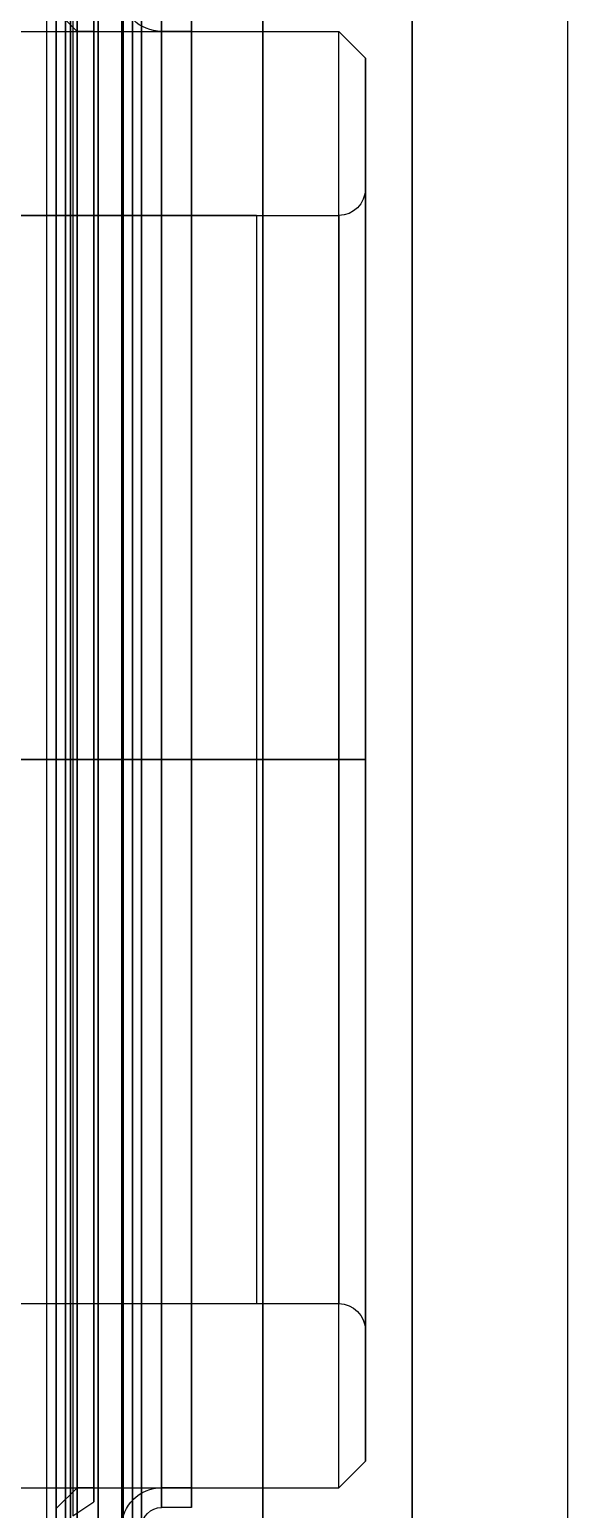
# Model space of a CAD drawing. Header units: millimetres. Extents: x 150937 to 394412, y 327166 to 584759.
# Drawn here: x 245618.14 to 245635.45, y 485950.03 to 485997.63 of the extents above; entities that cross this region are included whole.
import ezdxf

# ---------------------------------------------------------------- set-up
doc = ezdxf.new("R2010")
doc.units = ezdxf.units.MM
doc.layers.add('MAIN-1', color=7, linetype='Continuous')

# ---------------------------------------------------------------- blocks, each defined once
blk = doc.blocks.new('Shaft_Bearing_C!')
for p, q in [((77, -52.5), (37.6, -52.5)), ((77, -52.5), (77, -87.5)), ((37.6, -87.496), (77, -87.496))]:
    blk.add_line(p, q)
blk = doc.blocks.new('Bearing_ucf207')
at = {"layer": 'MAIN-1'}
for p, q in [((0, -46), (0, 46)), ((0, 46), (0, -46)), ((4.8, 0), (4.8, 38.88)), ((9, 0), (9, 38.88)), ((9, 38.88), (9, 0)), ((9, 0), (9, 34.369)), ((9, 34.369), (9, 0)), ((9.3, 0), (9.3, 34.669)), ((9.3, 34.669), (9.3, 0)), ((9, 0), (9, 32.85)), ((9.3, 0), (9.3, 32.55)), ((10.102, 0), (10.102, 32.55)), ((10.102, 32.55), (10.102, 0)), ((10.993, 0), (10.993, 32.55)), ((10.993, 32.55), (10.993, 0)), ((11.15, 32.55), (11.15, 0)), ((11.15, 0), (11.15, 32.55)), ((8.7, 0), (8.7, 31.899)), ((8.7, 31.899), (8.7, 0)), ((9.338, 0), (9.338, 31.899)), ((9.338, 31.899), (9.338, 0)), ((10.102, 32.093), (10.102, 0)), ((10.776, 0), (10.776, 32.093)), ((10.776, 32.093), (10.776, 0)), ((11.45, -32.25), (11.45, 32.25)), ((11.45, 32.25), (11.45, 0)), ((11.45, -32.094), (11.45, 32.093)), ((11.45, 32.093), (11.45, -32.094)), ((9, 31.443), (9, -31.443)), ((9, -31.443), (9, 31.443)), ((11.45, 0), (11.45, 30.9)), ((11.75, 0), (11.75, 30.6)), ((10.776, 29.946), (10.776, 0)), ((11.45, 29.811), (11.45, 0)), ((10.102, 0), (10.102, 29.272)), ((10.102, 29.272), (10.102, 0)), ((10.776, 0), (10.776, 29.137)), ((10.776, 29.137), (10.776, 0)), ((0, 26.5), (0, -26.5)), ((0, -26.5), (0, 26.5)), ((4.8, 26.5), (4.8, -26.5)), ((4.8, -26.5), (4.8, 26.5)), ((10.102, 25.13), (10.102, 0)), ((10.776, 25.224), (10.776, 0)), ((8.7, 24.696), (8.7, -24.696)), ((8.7, 0), (8.7, 24.696)), ((9.338, -24.696), (9.338, 24.696)), ((9.338, 24.696), (9.338, -24.696)), ((10.911, 24.322), (10.911, 0)), ((11.45, 0), (11.45, 24.55)), ((11.45, 24.55), (11.45, 0)), ((7.1, 0), (7.1, 24.058)), ((7.1, 24.058), (7.1, 0)), ((8.062, 0), (8.062, 24.058)), ((8.062, 24.058), (8.062, 0)), ((10.237, 0), (10.237, 23.876)), ((10.237, 23.876), (10.237, 0)), ((11.45, 24.094), (10.776, 23.42)), ((11.45, 24.094), (11.45, 0)), ((2.358, 23.42), (1.5, 22.562)), ((2.358, 0), (2.358, 23.42)), ((14.554, 23.42), (2.358, 23.42)), ((7.1, 23.42), (7.1, 0)), ((7.1, 23.42), (8.062, 23.42)), ((8.062, 0), (8.062, 23.42)), ((8.062, 23.42), (8.062, 0)), ((10.237, 23.42), (10.237, 0)), ((10.237, 23.42), (10.776, 23.42)), ((10.776, 23.42), (10.776, 0)), ((1.5, 0), (1.5, 22.562)), ((1.5, 22.562), (1.5, 0)), ((1.5, -18.358), (1.5, 18.358)), ((1.5, 18.358), (1.5, -18.358)), ((2.358, 0), (2.358, 17.5)), ((2.358, 17.5), (2.358, 0)), ((43.542, 17.5), (2.358, 17.5)), ((1.5, 0), (2.358, 0)), ((1.5, 0), (1.5, -22.562)), ((1.5, -22.562), (1.5, 0)), ((2.358, 0), (1.5, 0)), ((2.358, -17.5), (2.358, 0)), ((2.358, 0), (2.358, -17.5)), ((2.358, 0), (33.9, 0)), ((43.542, 0), (2.358, 0)), ((2.358, 0), (14.554, 0)), ((2.358, -23.42), (2.358, 0)), ((14.554, 0), (2.358, 0)), ((9, 0), (4.8, 0)), ((4.8, 0), (9, 0)), ((4.8, -38.88), (4.8, 0)), ((7.1, 0), (7.1, -23.42)), ((8.062, 0), (7.1, 0)), ((7.1, 0), (8.062, 0)), ((8.062, 0), (7.1, 0)), ((7.1, 0), (8.062, 0)), ((7.1, 0), (7.1, -24.058)), ((7.1, -24.058), (7.1, 0)), ((8.062, -23.42), (8.062, 0)), ((8.062, 0), (8.062, -23.42)), ((8.062, 0), (8.062, -24.058)), ((8.062, -24.058), (8.062, 0)), ((9.338, 0), (8.7, 0)), ((8.7, 0), (8.7, -31.899)), ((8.7, -31.899), (8.7, 0)), ((8.7, 0), (9.338, 0)), ((8.7, -24.696), (8.7, 0)), ((9, 0), (9, -38.88)), ((9, -38.88), (9, 0)), ((9, 0), (9.3, 0)), ((9, 0), (9, -34.369)), ((9, -34.369), (9, 0)), ((9.3, 0), (9, 0)), ((9, 0), (9.3, 0)), ((9.3, 0), (9, 0)), ((9, -32.85), (9, 0)), ((9.3, -34.669), (9.3, 0)), ((9.3, 0), (9.3, -34.669)), ((9.3, 0), (11.15, 0)), ((11.15, 0), (9.3, 0)), ((9.3, -32.55), (9.3, 0)), ((9.338, 0), (9.338, -31.899)), ((9.338, -31.899), (9.338, 0)), ((10.993, 0), (10.102, 0)), ((10.102, 0), (10.102, -32.55)), ((10.102, -32.55), (10.102, 0)), ((10.102, 0), (10.993, 0)), ((10.102, 0), (10.102, -25.131)), ((10.911, 0), (10.102, 0)), ((10.102, 0), (10.911, 0)), ((10.776, 0), (10.102, 0)), ((10.102, 0), (10.776, 0)), ((10.102, 0), (10.102, -32.094)), ((10.776, 0), (10.102, 0)), ((10.102, 0), (10.776, 0)), ((10.102, 0), (10.102, -29.272)), ((10.102, -29.272), (10.102, 0)), ((10.237, 0), (10.237, -23.42)), ((10.776, 0), (10.237, 0)), ((10.237, 0), (10.776, 0)), ((10.911, 0), (10.237, 0)), ((10.237, 0), (10.911, 0)), ((10.237, 0), (10.237, -23.877)), ((10.237, -23.877), (10.237, 0)), ((10.776, 0), (10.776, -29.137)), ((10.776, -29.137), (10.776, 0)), ((11.45, 0), (10.776, 0)), ((10.776, 0), (11.45, 0)), ((11.45, 0), (10.776, 0)), ((10.776, 0), (11.45, 0)), ((10.776, 0), (10.776, -23.42)), ((11.45, 0), (10.776, 0)), ((10.776, 0), (11.45, 0)), ((10.776, 0), (10.776, -32.094)), ((10.776, -32.094), (10.776, 0)), ((10.776, 0), (10.776, -29.946)), ((10.776, 0), (10.776, -25.224)), ((10.911, 0), (10.911, -24.322)), ((10.993, -32.55), (10.993, 0)), ((10.993, 0), (10.993, -32.55)), ((11.15, -32.55), (11.15, 0)), ((11.15, 0), (11.15, -32.55)), ((11.45, 0), (11.75, 0)), ((11.75, 0), (11.45, 0)), ((11.45, -30.9), (11.45, 0)), ((11.45, 0), (11.45, -32.25)), ((11.45, 0), (11.45, -29.811)), ((11.45, 0), (11.45, -24.094)), ((11.45, 0), (11.45, -24.55)), ((11.45, -24.55), (11.45, 0)), ((11.75, 0), (14.996, 0)), ((14.996, 0), (11.75, 0)), ((11.75, -30.6), (11.75, 0)), ((43.542, -17.5), (2.358, -17.5)), ((2.358, -23.42), (1.5, -22.562)), ((14.554, -23.42), (2.358, -23.42)), ((7.1, -23.42), (8.062, -23.42)), ((10.237, -23.42), (10.776, -23.42)), ((11.45, -24.094), (10.776, -23.42)), ((7.1, -24.058), (8.062, -24.058)), ((10.911, -24.322), (10.237, -23.877))]:
    blk.add_line(p, q, dxfattribs=at)
for centre, radius, start, end in [((8.062, 24.696), 1.276, 270, 0), ((2.358, 18.358), 0.858, 180, 270), ((2.358, -18.358), 0.858, 90, 180), ((8.062, -24.696), 1.276, 0, 90), ((8.062, -24.696), 0.638, 0, 90)]:
    blk.add_arc(centre, radius, start, end, dxfattribs=at)
blk = doc.blocks.new('C-1S DRUM RIGHT')
for p, q in [((112, 252.891), (112, 0)), ((117, 252.891), (117, 0))]:
    blk.add_line(p, q)
blk.add_blockref('Shaft_Bearing_C!', (30, 189.12))
at = {"xscale": -1}
blk.add_blockref('Bearing_ucf207', (112, 119.12), dxfattribs=at)

msp = doc.modelspace()

# ---------------------------------------------------------------- block references
msp.add_blockref('C-1S DRUM RIGHT', (245518.451, 485855.033))

doc.saveas('drawing.dxf')
